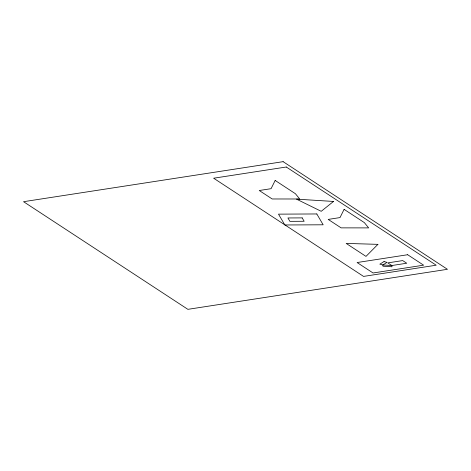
<?xml version="1.0" encoding="UTF-8"?>
<svg xmlns="http://www.w3.org/2000/svg" width="471" height="471" viewBox="0 0 471 471"><rect width="100%" height="100%" fill="white"/><g stroke="black" fill="none" stroke-linecap="round" stroke-linejoin="round"><path stroke-width="0.71" d="M275.17 180.452L271.072 188.688L259.256 190.508L272.179 198.974L299.721 198.992L295.394 193.699L275.17 180.452M344.107 209.354L340.009 217.584L328.193 219.409L341.116 227.87L368.658 227.893L364.33 222.6L344.107 209.354M377.913 244.355L365.996 256.395L346.179 243.413L377.913 244.355M333.503 201.453L321.216 211.308L296.489 199.139L333.503 201.453M384.036 261.564L379.844 264.166L382.817 264.967L391.843 265.532L406.744 263.23L402.699 260.581L387.798 262.883L391.843 265.532L391.978 266.769L382.952 266.209L382.817 264.967L387.009 262.365L384.036 261.564M283.118 161.665L23.55 201.694L187.882 309.335L447.45 269.306L283.118 161.665M286.286 167.011L213.634 178.215L363.553 276.412L436.205 265.208L286.286 167.011M407.668 254.729L357.106 262.53L373.056 272.98L423.623 265.179L407.668 254.729M316.812 213.958L278.491 214.14L284.837 224.973L323.153 224.797L316.812 213.958M302.176 217.896L287.916 217.961L289.895 221.335L304.148 221.27L302.176 217.896"/></g></svg>
